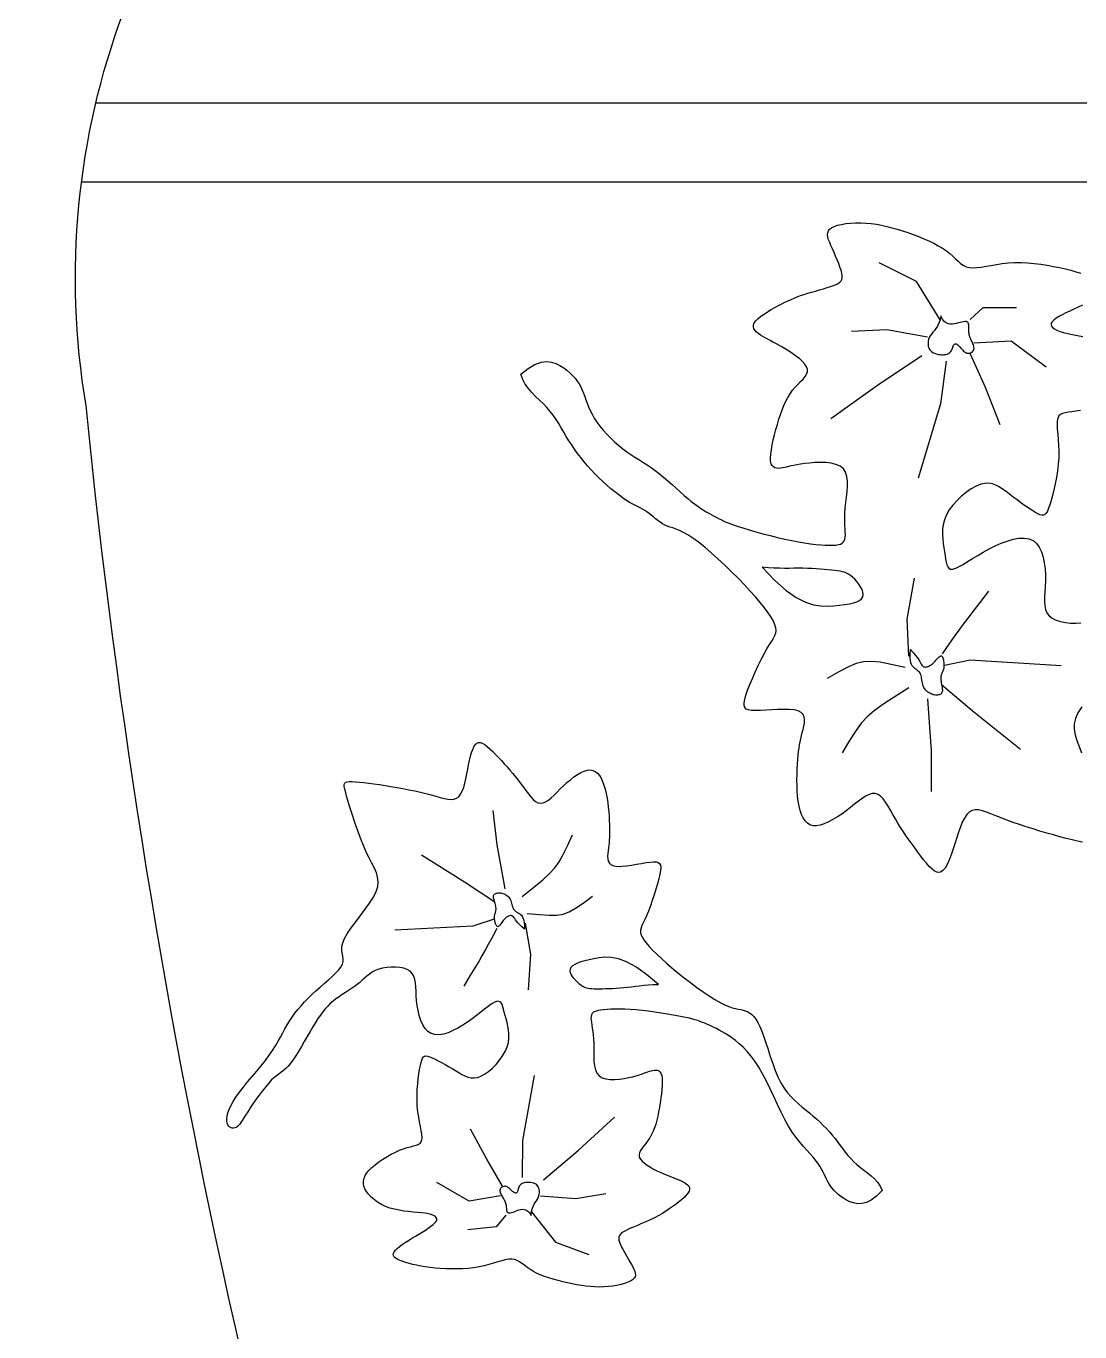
# Model space of a CAD drawing. Extents: x 532 to 750, y 962 to 1154.
# Drawn here: x 531.7 to 573, y 1034.8 to 1085.9 of the extents above; entities that cross this region are included whole.
import ezdxf

# ---------------------------------------------------------------- set-up
doc = ezdxf.new("R2010")
doc.units = 0
doc.header["$LTSCALE"] = 10
doc.header["$MEASUREMENT"] = 0
doc.layers.add('3', color=3, linetype='CONTINUOUS')
doc.layers.add('4', color=4, linetype='CONTINUOUS')

msp = doc.modelspace()

# ---------------------------------------------------------------- linework, layer by layer
at = {"layer": '3'}
for p, q in [((534.468, 1082.907), (602.211, 1082.907)), ((533.907, 1079.819), (602.772, 1079.819))]:
    msp.add_line(p, q, dxfattribs=at)
for points in [[(551.106, 1072.286), (551.393, 1072.516), (551.654, 1072.668), (551.891, 1072.753), (552.105, 1072.781), (552.3, 1072.763), (552.476, 1072.71), (552.634, 1072.632), (552.778, 1072.541), (552.907, 1072.444), (553.024, 1072.343), (553.129, 1072.239), (553.223, 1072.132), (553.306, 1072.022), (553.381, 1071.908), (553.446, 1071.79), (553.504, 1071.669), (553.556, 1071.545), (553.604, 1071.417), (553.651, 1071.286), (553.7, 1071.151), (553.754, 1071.011), (553.816, 1070.868), (553.889, 1070.72), (553.977, 1070.568), (554.08, 1070.412), (554.198, 1070.254), (554.329, 1070.095), (554.47, 1069.938), (554.619, 1069.785), (554.774, 1069.638), (554.932, 1069.499), (555.091, 1069.371), (555.249, 1069.254), (555.407, 1069.146), (555.565, 1069.045), (555.722, 1068.947), (555.88, 1068.849), (556.04, 1068.748), (556.2, 1068.64), (556.363, 1068.524), (556.527, 1068.395), (556.692, 1068.258), (556.858, 1068.115), (557.021, 1067.969), (557.182, 1067.823), (557.339, 1067.681), (557.49, 1067.547), (557.634, 1067.423), (557.771, 1067.311), (557.901, 1067.212), (558.023, 1067.124), (558.14, 1067.045), (558.251, 1066.973), (558.356, 1066.909), (558.458, 1066.849), (558.555, 1066.793), (558.649, 1066.74), (558.744, 1066.688), (558.845, 1066.636), (558.954, 1066.583), (559.078, 1066.529), (559.219, 1066.472), (559.382, 1066.411), (559.572, 1066.346), (559.791, 1066.275), (560.035, 1066.201), (560.298, 1066.124), (560.574, 1066.048), (560.859, 1065.973), (561.146, 1065.902), (561.429, 1065.836), (561.704, 1065.777), (561.964, 1065.727), (562.209, 1065.686), (562.438, 1065.653), (562.65, 1065.627), (562.844, 1065.61), (563.02, 1065.599), (563.177, 1065.594), (563.314, 1065.596), (563.432, 1065.603), (563.53, 1065.618), (563.61, 1065.64), (563.675, 1065.671), (563.724, 1065.713), (563.761, 1065.766), (563.785, 1065.831), (563.799, 1065.91), (563.804, 1066.004), (563.802, 1066.112), (563.797, 1066.235), (563.79, 1066.372), (563.784, 1066.523), (563.782, 1066.688), (563.786, 1066.867), (563.799, 1067.06), (563.822, 1067.265), (563.849, 1067.478), (563.874, 1067.693), (563.89, 1067.904), (563.89, 1068.104), (563.867, 1068.288), (563.815, 1068.45), (563.726, 1068.584), (563.597, 1068.686), (563.434, 1068.758), (563.244, 1068.803), (563.037, 1068.828), (562.822, 1068.834), (562.607, 1068.827), (562.401, 1068.811), (562.212, 1068.79), (562.048, 1068.767), (561.906, 1068.743), (561.783, 1068.719), (561.676, 1068.696), (561.582, 1068.674), (561.497, 1068.654), (561.418, 1068.636), (561.34, 1068.62), (561.263, 1068.609), (561.187, 1068.604), (561.114, 1068.609), (561.047, 1068.626), (560.987, 1068.66), (560.938, 1068.712), (560.902, 1068.787), (560.88, 1068.887), (560.875, 1069.013), (560.884, 1069.164), (560.907, 1069.335), (560.941, 1069.52), (560.983, 1069.717), (561.033, 1069.919), (561.088, 1070.124), (561.147, 1070.326), (561.206, 1070.523), (561.268, 1070.711), (561.333, 1070.892), (561.402, 1071.064), (561.477, 1071.228), (561.557, 1071.381), (561.644, 1071.525), (561.74, 1071.657), (561.843, 1071.779), (561.95, 1071.891), (562.054, 1071.996), (562.149, 1072.096), (562.229, 1072.192), (562.288, 1072.287), (562.321, 1072.382), (562.321, 1072.48), (562.285, 1072.582), (562.216, 1072.686), (562.12, 1072.792), (562.003, 1072.897), (561.872, 1073), (561.732, 1073.099), (561.589, 1073.193), (561.449, 1073.279), (561.317, 1073.356), (561.194, 1073.426), (561.078, 1073.489), (560.968, 1073.548), (560.864, 1073.603), (560.765, 1073.656), (560.669, 1073.709), (560.577, 1073.763), (560.488, 1073.818), (560.405, 1073.876), (560.332, 1073.937), (560.272, 1074.001), (560.228, 1074.069), (560.206, 1074.14), (560.208, 1074.215), (560.238, 1074.295), (560.299, 1074.379), (560.386, 1074.465), (560.495, 1074.554), (560.62, 1074.643), (560.756, 1074.73), (560.899, 1074.816), (561.043, 1074.897), (561.183, 1074.972), (561.315, 1075.042), (561.44, 1075.105), (561.562, 1075.163), (561.681, 1075.217), (561.801, 1075.268), (561.924, 1075.316), (562.052, 1075.362), (562.188, 1075.408), (562.333, 1075.453), (562.485, 1075.499), (562.641, 1075.543), (562.795, 1075.588), (562.946, 1075.632), (563.089, 1075.675), (563.221, 1075.717), (563.339, 1075.759), (563.439, 1075.8), (563.521, 1075.841), (563.586, 1075.886), (563.634, 1075.937), (563.665, 1075.996), (563.681, 1076.065), (563.681, 1076.147), (563.666, 1076.243), (563.636, 1076.355), (563.594, 1076.481), (563.543, 1076.617), (563.486, 1076.759), (563.424, 1076.903), (563.361, 1077.048), (563.299, 1077.188), (563.242, 1077.32), (563.191, 1077.441), (563.15, 1077.552), (563.122, 1077.652), (563.109, 1077.743), (563.114, 1077.825), (563.14, 1077.898), (563.189, 1077.963), (563.266, 1078.021), (563.371, 1078.072), (563.502, 1078.116), (563.654, 1078.152), (563.825, 1078.18), (564.009, 1078.2), (564.204, 1078.21), (564.406, 1078.211), (564.61, 1078.203), (564.814, 1078.184), (565.017, 1078.156), (565.22, 1078.119), (565.423, 1078.074), (565.627, 1078.022), (565.832, 1077.963), (566.038, 1077.898), (566.245, 1077.828), (566.455, 1077.753), (566.664, 1077.674), (566.87, 1077.59), (567.07, 1077.503), (567.262, 1077.411), (567.443, 1077.316), (567.609, 1077.217), (567.759, 1077.114), (567.891, 1077.008), (568.008, 1076.903), (568.115, 1076.801), (568.217, 1076.706), (568.317, 1076.621), (568.42, 1076.549), (568.532, 1076.495), (568.656, 1076.461), (568.796, 1076.449), (568.952, 1076.457), (569.123, 1076.479), (569.31, 1076.511), (569.509, 1076.547), (569.722, 1076.585), (569.946, 1076.618), (570.182, 1076.642), (570.427, 1076.654), (570.68, 1076.653), (570.937, 1076.641), (571.196, 1076.619), (571.454, 1076.589), (571.708, 1076.552), (571.955, 1076.509), (572.192, 1076.461), (572.417, 1076.409), (572.63, 1076.355), (572.829, 1076.298), (573.016, 1076.24)], [(567.517, 1074.411), (566.585, 1075.916), (565.131, 1076.642)], [(567.543, 1074.571), (567.509, 1074.415), (567.463, 1074.283), (567.41, 1074.173), (567.351, 1074.08), (567.29, 1073.999), (567.231, 1073.928), (567.176, 1073.861), (567.129, 1073.794), (567.091, 1073.725), (567.064, 1073.653), (567.047, 1073.581), (567.04, 1073.51), (567.042, 1073.441), (567.052, 1073.375), (567.072, 1073.314), (567.1, 1073.26), (567.135, 1073.213), (567.177, 1073.173), (567.225, 1073.14), (567.278, 1073.113), (567.334, 1073.092), (567.393, 1073.075), (567.453, 1073.064), (567.514, 1073.056), (567.573, 1073.052), (567.631, 1073.051), (567.687, 1073.055), (567.74, 1073.063), (567.79, 1073.076), (567.835, 1073.094), (567.875, 1073.118), (567.91, 1073.147), (567.939, 1073.182), (567.962, 1073.222), (567.982, 1073.264), (567.998, 1073.306), (568.013, 1073.347), (568.027, 1073.385), (568.042, 1073.418), (568.058, 1073.445), (568.076, 1073.463), (568.097, 1073.473), (568.12, 1073.475), (568.145, 1073.47), (568.172, 1073.458), (568.201, 1073.44), (568.231, 1073.415), (568.262, 1073.385), (568.294, 1073.35), (568.328, 1073.311), (568.362, 1073.271), (568.398, 1073.231), (568.435, 1073.194), (568.474, 1073.161), (568.514, 1073.134), (568.556, 1073.116), (568.6, 1073.107), (568.644, 1073.107), (568.687, 1073.116), (568.727, 1073.132), (568.764, 1073.155), (568.795, 1073.183), (568.819, 1073.217), (568.835, 1073.255), (568.841, 1073.296), (568.839, 1073.34), (568.831, 1073.385), (568.817, 1073.432), (568.799, 1073.48), (568.778, 1073.528), (568.756, 1073.575), (568.734, 1073.621), (568.714, 1073.665), (568.695, 1073.707), (568.679, 1073.749), (568.665, 1073.791), (568.653, 1073.833), (568.644, 1073.877), (568.638, 1073.922), (568.635, 1073.97), (568.635, 1074.02), (568.636, 1074.072), (568.638, 1074.124), (568.638, 1074.173), (568.636, 1074.22), (568.628, 1074.261), (568.615, 1074.295), (568.594, 1074.321), (568.565, 1074.337), (568.527, 1074.345), (568.481, 1074.345), (568.428, 1074.338), (568.368, 1074.327), (568.303, 1074.312), (568.232, 1074.295), (568.157, 1074.277), (568.078, 1074.259), (567.996, 1074.247), (567.914, 1074.245), (567.832, 1074.259), (567.753, 1074.293), (567.677, 1074.353), (567.607, 1074.444), (567.543, 1074.571)], [(568.692, 1074.428), (569.201, 1074.9), (570.509, 1074.9)], [(573.087, 1074.99), (572.919, 1074.912), (572.752, 1074.835), (572.589, 1074.76), (572.435, 1074.686), (572.292, 1074.614), (572.164, 1074.543), (572.054, 1074.475), (571.965, 1074.408), (571.901, 1074.343), (571.865, 1074.281), (571.857, 1074.221), (571.876, 1074.164), (571.921, 1074.109), (571.992, 1074.057), (572.087, 1074.008), (572.207, 1073.962), (572.349, 1073.92), (572.515, 1073.88), (572.698, 1073.842), (572.895, 1073.802), (573.102, 1073.758)], [(567.015, 1073.734), (565.422, 1074.029), (564.041, 1073.956)], [(568.837, 1073.521), (570.291, 1073.593), (571.671, 1072.577)], [(566.803, 1073.012), (565.058, 1071.851), (563.242, 1070.544)], [(568.692, 1073.085), (569.273, 1071.778), (569.855, 1070.326)], [(567.747, 1072.795), (567.529, 1071.125), (566.657, 1068.221)], [(573.092, 1053.97), (572.894, 1054.014), (572.679, 1054.065), (572.448, 1054.124), (572.204, 1054.189), (571.95, 1054.259), (571.687, 1054.334), (571.42, 1054.412), (571.152, 1054.494), (570.886, 1054.578), (570.624, 1054.664), (570.371, 1054.751), (570.13, 1054.838), (569.903, 1054.924), (569.694, 1055.009), (569.502, 1055.088), (569.326, 1055.156), (569.166, 1055.207), (569.019, 1055.238), (568.886, 1055.243), (568.765, 1055.216), (568.656, 1055.154), (568.556, 1055.053), (568.465, 1054.918), (568.382, 1054.755), (568.306, 1054.57), (568.234, 1054.371), (568.167, 1054.164), (568.102, 1053.955), (568.038, 1053.751), (567.974, 1053.557), (567.91, 1053.379), (567.844, 1053.218), (567.776, 1053.078), (567.705, 1052.962), (567.631, 1052.875), (567.552, 1052.818), (567.469, 1052.795), (567.38, 1052.808), (567.285, 1052.855), (567.187, 1052.93), (567.084, 1053.029), (566.978, 1053.149), (566.869, 1053.283), (566.758, 1053.429), (566.645, 1053.581), (566.531, 1053.737), (566.417, 1053.894), (566.303, 1054.054), (566.189, 1054.217), (566.078, 1054.381), (565.969, 1054.548), (565.863, 1054.717), (565.761, 1054.888), (565.663, 1055.061), (565.568, 1055.23), (565.475, 1055.391), (565.381, 1055.538), (565.286, 1055.666), (565.187, 1055.769), (565.084, 1055.843), (564.974, 1055.88), (564.856, 1055.879), (564.731, 1055.842), (564.599, 1055.776), (564.459, 1055.687), (564.313, 1055.579), (564.16, 1055.458), (564, 1055.331), (563.835, 1055.203), (563.665, 1055.078), (563.491, 1054.962), (563.318, 1054.857), (563.146, 1054.767), (562.98, 1054.695), (562.822, 1054.645), (562.674, 1054.619), (562.539, 1054.622), (562.42, 1054.656), (562.316, 1054.718), (562.226, 1054.808), (562.149, 1054.923), (562.084, 1055.059), (562.032, 1055.216), (561.99, 1055.389), (561.958, 1055.578), (561.935, 1055.778), (561.92, 1055.988), (561.913, 1056.202), (561.911, 1056.417), (561.915, 1056.629), (561.922, 1056.835), (561.933, 1057.03), (561.946, 1057.211), (561.96, 1057.375), (561.976, 1057.524), (561.993, 1057.66), (562.013, 1057.787), (562.034, 1057.908), (562.058, 1058.026), (562.085, 1058.144), (562.115, 1058.264), (562.148, 1058.388), (562.178, 1058.515), (562.199, 1058.64), (562.205, 1058.76), (562.19, 1058.87), (562.148, 1058.968), (562.073, 1059.049), (561.958, 1059.111), (561.801, 1059.149), (561.608, 1059.169), (561.391, 1059.173), (561.159, 1059.167), (560.922, 1059.154), (560.691, 1059.14), (560.476, 1059.128), (560.287, 1059.123), (560.132, 1059.129), (560.012, 1059.149), (559.924, 1059.187), (559.867, 1059.244), (559.839, 1059.324), (559.839, 1059.429), (559.863, 1059.563), (559.911, 1059.728), (559.98, 1059.925), (560.067, 1060.147), (560.168, 1060.387), (560.278, 1060.635), (560.393, 1060.883), (560.511, 1061.123), (560.626, 1061.345), (560.735, 1061.543), (560.834, 1061.708), (560.92, 1061.847), (560.992, 1061.964), (561.047, 1062.069), (561.082, 1062.166), (561.096, 1062.264), (561.086, 1062.368), (561.05, 1062.486), (560.986, 1062.623), (560.895, 1062.779), (560.778, 1062.953), (560.636, 1063.144), (560.472, 1063.35), (560.285, 1063.57), (560.078, 1063.803), (559.851, 1064.047), (559.606, 1064.301), (559.349, 1064.559), (559.085, 1064.815), (558.818, 1065.065), (558.555, 1065.301), (558.301, 1065.519), (558.061, 1065.712), (557.84, 1065.874), (557.643, 1066.002), (557.469, 1066.1), (557.314, 1066.173), (557.176, 1066.228), (557.052, 1066.27), (556.939, 1066.306), (556.836, 1066.341), (556.738, 1066.382), (556.644, 1066.433), (556.553, 1066.492), (556.465, 1066.558), (556.378, 1066.629), (556.292, 1066.701), (556.207, 1066.772), (556.121, 1066.84), (556.036, 1066.902), (555.949, 1066.958), (555.859, 1067.008), (555.766, 1067.056), (555.669, 1067.105), (555.566, 1067.157), (555.457, 1067.215), (555.339, 1067.283), (555.212, 1067.362), (555.076, 1067.455), (554.931, 1067.562), (554.78, 1067.68), (554.625, 1067.808), (554.467, 1067.945), (554.309, 1068.089), (554.153, 1068.238), (554.001, 1068.391), (553.854, 1068.546), (553.713, 1068.703), (553.577, 1068.863), (553.447, 1069.024), (553.322, 1069.187), (553.204, 1069.352), (553.091, 1069.518), (552.984, 1069.685), (552.882, 1069.853), (552.783, 1070.022), (552.685, 1070.19), (552.585, 1070.356), (552.482, 1070.52), (552.372, 1070.68), (552.253, 1070.835), (552.124, 1070.986), (551.982, 1071.131), (551.832, 1071.273), (551.68, 1071.417), (551.533, 1071.566), (551.396, 1071.723), (551.275, 1071.894), (551.177, 1072.08), (551.106, 1072.286)], [(573.003, 1070.871), (572.83, 1070.838), (572.673, 1070.815), (572.533, 1070.797), (572.412, 1070.779), (572.309, 1070.752), (572.225, 1070.713), (572.162, 1070.653), (572.119, 1070.568), (572.098, 1070.453), (572.093, 1070.309), (572.1, 1070.14), (572.115, 1069.948), (572.132, 1069.737), (572.148, 1069.51), (572.158, 1069.27), (572.156, 1069.02), (572.139, 1068.763), (572.109, 1068.504), (572.069, 1068.249), (572.021, 1068), (571.968, 1067.765), (571.912, 1067.546), (571.857, 1067.35), (571.804, 1067.181), (571.757, 1067.042), (571.712, 1066.934), (571.667, 1066.854), (571.618, 1066.801), (571.564, 1066.774), (571.5, 1066.771), (571.423, 1066.79), (571.332, 1066.83), (571.224, 1066.889), (571.1, 1066.964), (570.965, 1067.053), (570.822, 1067.152), (570.673, 1067.258), (570.523, 1067.369), (570.374, 1067.481), (570.23, 1067.592), (570.093, 1067.698), (569.96, 1067.795), (569.83, 1067.88), (569.699, 1067.949), (569.563, 1067.997), (569.421, 1068.021), (569.269, 1068.016), (569.104, 1067.979), (568.924, 1067.907), (568.735, 1067.804), (568.543, 1067.674), (568.354, 1067.521), (568.175, 1067.351), (568.012, 1067.168), (567.871, 1066.976), (567.759, 1066.781), (567.681, 1066.587), (567.632, 1066.395), (567.609, 1066.206), (567.605, 1066.021), (567.616, 1065.841), (567.637, 1065.667), (567.662, 1065.5), (567.687, 1065.342), (567.707, 1065.192), (567.726, 1065.055), (567.746, 1064.934), (567.773, 1064.83), (567.809, 1064.749), (567.859, 1064.692), (567.926, 1064.662), (568.014, 1064.664), (568.126, 1064.698), (568.261, 1064.761), (568.416, 1064.848), (568.59, 1064.953), (568.781, 1065.071), (568.986, 1065.197), (569.203, 1065.325), (569.431, 1065.451), (569.666, 1065.568), (569.904, 1065.673), (570.141, 1065.761), (570.372, 1065.827), (570.594, 1065.866), (570.8, 1065.874), (570.987, 1065.846), (571.15, 1065.777), (571.287, 1065.665), (571.396, 1065.514), (571.483, 1065.333), (571.547, 1065.127), (571.592, 1064.904), (571.621, 1064.671), (571.634, 1064.436), (571.635, 1064.204), (571.626, 1063.983), (571.613, 1063.775), (571.602, 1063.579), (571.599, 1063.398), (571.609, 1063.232), (571.638, 1063.083), (571.694, 1062.951), (571.78, 1062.837), (571.902, 1062.742), (572.054, 1062.666), (572.23, 1062.609), (572.421, 1062.569), (572.62, 1062.548), (572.821, 1062.543), (573.016, 1062.555)], [(560.553, 1064.737), (561.044, 1064.211), (561.486, 1063.82), (561.882, 1063.544), (562.238, 1063.364), (562.558, 1063.262), (562.847, 1063.218), (563.11, 1063.214), (563.351, 1063.23), (563.574, 1063.252), (563.777, 1063.277), (563.96, 1063.306), (564.12, 1063.341), (564.255, 1063.385), (564.362, 1063.437), (564.441, 1063.5), (564.489, 1063.575), (564.505, 1063.663), (564.493, 1063.761), (564.458, 1063.865), (564.403, 1063.971), (564.334, 1064.077), (564.256, 1064.177), (564.173, 1064.27), (564.09, 1064.349), (564.01, 1064.414), (563.932, 1064.466), (563.855, 1064.505), (563.775, 1064.536), (563.69, 1064.558), (563.599, 1064.576), (563.499, 1064.59), (563.387, 1064.604), (563.263, 1064.618), (563.126, 1064.632), (562.979, 1064.647), (562.823, 1064.66), (562.66, 1064.673), (562.492, 1064.683), (562.32, 1064.69), (562.146, 1064.694), (561.97, 1064.695), (561.792, 1064.693), (561.609, 1064.691), (561.42, 1064.691), (561.221, 1064.693), (561.012, 1064.7), (560.79, 1064.714), (560.553, 1064.737)], [(566.294, 1061.252), (566.221, 1062.704), (566.512, 1064.301)], [(567.606, 1061.344), (567.87, 1061.724), (568.082, 1062.025), (568.261, 1062.276), (568.429, 1062.507), (568.608, 1062.745), (568.818, 1063.02), (569.081, 1063.359), (569.419, 1063.793)], [(566.349, 1061.514), (566.464, 1061.393), (566.554, 1061.287), (566.624, 1061.195), (566.677, 1061.116), (566.717, 1061.048), (566.748, 1060.992), (566.774, 1060.945), (566.798, 1060.907), (566.824, 1060.878), (566.851, 1060.856), (566.881, 1060.841), (566.911, 1060.832), (566.943, 1060.83), (566.976, 1060.832), (567.009, 1060.839), (567.043, 1060.85), (567.077, 1060.865), (567.111, 1060.883), (567.145, 1060.905), (567.18, 1060.929), (567.214, 1060.957), (567.248, 1060.988), (567.283, 1061.021), (567.317, 1061.058), (567.352, 1061.096), (567.386, 1061.135), (567.419, 1061.173), (567.451, 1061.207), (567.482, 1061.235), (567.511, 1061.256), (567.538, 1061.268), (567.562, 1061.267), (567.584, 1061.254), (567.603, 1061.229), (567.619, 1061.195), (567.632, 1061.154), (567.643, 1061.108), (567.652, 1061.06), (567.658, 1061.01), (567.663, 1060.963), (567.665, 1060.919), (567.665, 1060.878), (567.663, 1060.841), (567.659, 1060.805), (567.653, 1060.772), (567.645, 1060.74), (567.635, 1060.709), (567.624, 1060.678), (567.61, 1060.647), (567.596, 1060.615), (567.582, 1060.582), (567.568, 1060.547), (567.556, 1060.51), (567.547, 1060.469), (567.541, 1060.425), (567.539, 1060.376), (567.542, 1060.323), (567.548, 1060.266), (567.558, 1060.207), (567.568, 1060.148), (567.579, 1060.089), (567.589, 1060.033), (567.597, 1059.98), (567.601, 1059.933), (567.601, 1059.892), (567.596, 1059.857), (567.587, 1059.827), (567.573, 1059.803), (567.556, 1059.783), (567.534, 1059.767), (567.508, 1059.754), (567.479, 1059.745), (567.446, 1059.738), (567.41, 1059.733), (567.371, 1059.732), (567.329, 1059.734), (567.286, 1059.739), (567.242, 1059.748), (567.197, 1059.762), (567.152, 1059.78), (567.107, 1059.802), (567.062, 1059.83), (567.019, 1059.862), (566.979, 1059.899), (566.941, 1059.94), (566.907, 1059.985), (566.878, 1060.035), (566.854, 1060.088), (566.835, 1060.146), (566.821, 1060.206), (566.81, 1060.268), (566.8, 1060.329), (566.791, 1060.39), (566.781, 1060.447), (566.768, 1060.501), (566.751, 1060.549), (566.729, 1060.59), (566.703, 1060.626), (566.672, 1060.658), (566.639, 1060.687), (566.604, 1060.714), (566.567, 1060.741), (566.53, 1060.768), (566.493, 1060.797), (566.457, 1060.831), (566.423, 1060.871), (566.393, 1060.924), (566.368, 1060.992), (566.35, 1061.081), (566.34, 1061.195), (566.339, 1061.338), (566.349, 1061.514)], [(566.149, 1060.817), (565.594, 1060.935), (565.161, 1061.014), (564.812, 1061.049), (564.513, 1061.034), (564.228, 1060.965), (563.921, 1060.837), (563.555, 1060.644), (563.096, 1060.381)], [(567.682, 1060.905), (568.692, 1061.107), (572.253, 1060.889)], [(566.294, 1060.018), (565.716, 1059.656), (565.272, 1059.366), (564.93, 1059.118), (564.659, 1058.884), (564.429, 1058.632), (564.209, 1058.334), (563.969, 1057.959), (563.678, 1057.477)], [(567.569, 1060.141), (568.837, 1059.074), (570.654, 1057.622)], [(567.021, 1059.582), (567.166, 1057.55), (567.166, 1055.953)], [(573.062, 1059.277), (572.907, 1059.038), (572.809, 1058.814), (572.764, 1058.601), (572.764, 1058.392), (572.801, 1058.181), (572.866, 1057.961), (572.951, 1057.726), (573.048, 1057.47)], [(565.247, 1040.351), (565.026, 1040.128), (564.819, 1039.973), (564.626, 1039.878), (564.446, 1039.833), (564.279, 1039.83), (564.125, 1039.858), (563.983, 1039.908), (563.852, 1039.972), (563.732, 1040.042), (563.623, 1040.116), (563.524, 1040.194), (563.434, 1040.276), (563.352, 1040.362), (563.278, 1040.451), (563.211, 1040.545), (563.15, 1040.641), (563.094, 1040.742), (563.041, 1040.846), (562.988, 1040.953), (562.933, 1041.063), (562.874, 1041.176), (562.807, 1041.292), (562.73, 1041.41), (562.641, 1041.531), (562.538, 1041.654), (562.422, 1041.783), (562.296, 1041.921), (562.161, 1042.072), (562.019, 1042.238), (561.874, 1042.424), (561.726, 1042.632), (561.578, 1042.866), (561.432, 1043.129), (561.288, 1043.413), (561.144, 1043.712), (561.001, 1044.018), (560.857, 1044.325), (560.712, 1044.624), (560.565, 1044.908), (560.416, 1045.169), (560.263, 1045.403), (560.11, 1045.61), (559.955, 1045.791), (559.802, 1045.95), (559.651, 1046.089), (559.505, 1046.21), (559.363, 1046.315), (559.228, 1046.408), (559.101, 1046.489), (558.981, 1046.561), (558.868, 1046.624), (558.762, 1046.68), (558.661, 1046.729), (558.565, 1046.774), (558.473, 1046.814), (558.385, 1046.852), (558.3, 1046.889), (558.214, 1046.924), (558.123, 1046.958), (558.025, 1046.992), (557.915, 1047.026), (557.789, 1047.061), (557.645, 1047.097), (557.477, 1047.134), (557.285, 1047.172), (557.07, 1047.212), (556.839, 1047.251), (556.597, 1047.289), (556.348, 1047.325), (556.097, 1047.358), (555.85, 1047.386), (555.611, 1047.409), (555.385, 1047.426), (555.173, 1047.437), (554.975, 1047.443), (554.793, 1047.444), (554.626, 1047.44), (554.475, 1047.433), (554.342, 1047.421), (554.225, 1047.406), (554.126, 1047.388), (554.044, 1047.367), (553.978, 1047.34), (553.927, 1047.307), (553.888, 1047.267), (553.863, 1047.218), (553.848, 1047.16), (553.844, 1047.092), (553.849, 1047.012), (553.861, 1046.92), (553.878, 1046.817), (553.897, 1046.701), (553.917, 1046.573), (553.935, 1046.433), (553.949, 1046.281), (553.956, 1046.116), (553.957, 1045.939), (553.955, 1045.755), (553.954, 1045.57), (553.961, 1045.39), (553.981, 1045.22), (554.018, 1045.065), (554.078, 1044.933), (554.167, 1044.828), (554.286, 1044.754), (554.432, 1044.709), (554.597, 1044.688), (554.775, 1044.688), (554.959, 1044.703), (555.141, 1044.73), (555.314, 1044.764), (555.473, 1044.8), (555.61, 1044.836), (555.728, 1044.87), (555.83, 1044.902), (555.919, 1044.932), (555.997, 1044.96), (556.067, 1044.986), (556.133, 1045.009), (556.197, 1045.029), (556.261, 1045.046), (556.326, 1045.058), (556.388, 1045.061), (556.447, 1045.053), (556.5, 1045.03), (556.547, 1044.99), (556.585, 1044.931), (556.614, 1044.848), (556.631, 1044.741), (556.637, 1044.612), (556.634, 1044.465), (556.624, 1044.304), (556.607, 1044.133), (556.584, 1043.956), (556.557, 1043.777), (556.528, 1043.599), (556.496, 1043.427), (556.462, 1043.26), (556.424, 1043.1), (556.382, 1042.947), (556.335, 1042.801), (556.282, 1042.663), (556.221, 1042.533), (556.153, 1042.411), (556.077, 1042.297), (555.997, 1042.191), (555.919, 1042.092), (555.849, 1041.998), (555.79, 1041.909), (555.749, 1041.823), (555.73, 1041.738), (555.739, 1041.655), (555.78, 1041.572), (555.849, 1041.49), (555.941, 1041.41), (556.05, 1041.332), (556.172, 1041.257), (556.3, 1041.187), (556.431, 1041.121), (556.558, 1041.062), (556.677, 1041.009), (556.789, 1040.962), (556.894, 1040.919), (556.993, 1040.88), (557.087, 1040.843), (557.176, 1040.808), (557.262, 1040.772), (557.346, 1040.736), (557.427, 1040.697), (557.503, 1040.656), (557.571, 1040.611), (557.629, 1040.562), (557.672, 1040.509), (557.698, 1040.451), (557.703, 1040.387), (557.686, 1040.317), (557.642, 1040.24), (557.577, 1040.157), (557.493, 1040.071), (557.395, 1039.984), (557.288, 1039.896), (557.175, 1039.81), (557.061, 1039.727), (556.949, 1039.649), (556.844, 1039.577), (556.743, 1039.511), (556.646, 1039.45), (556.55, 1039.392), (556.453, 1039.338), (556.353, 1039.285), (556.249, 1039.233), (556.138, 1039.181), (556.019, 1039.128), (555.894, 1039.075), (555.767, 1039.022), (555.64, 1038.969), (555.516, 1038.917), (555.398, 1038.866), (555.29, 1038.818), (555.195, 1038.771), (555.114, 1038.727), (555.048, 1038.683), (554.997, 1038.639), (554.961, 1038.591), (554.94, 1038.538), (554.934, 1038.477), (554.942, 1038.408), (554.964, 1038.328), (555, 1038.236), (555.048, 1038.133), (555.104, 1038.023), (555.167, 1037.908), (555.234, 1037.79), (555.301, 1037.674), (555.367, 1037.561), (555.429, 1037.455), (555.484, 1037.356), (555.529, 1037.266), (555.563, 1037.184), (555.583, 1037.108), (555.587, 1037.038), (555.572, 1036.973), (555.536, 1036.913), (555.477, 1036.856), (555.392, 1036.803), (555.286, 1036.753), (555.16, 1036.707), (555.018, 1036.667), (554.863, 1036.632), (554.698, 1036.604), (554.527, 1036.584), (554.352, 1036.571), (554.177, 1036.567), (554.002, 1036.571), (553.826, 1036.583), (553.649, 1036.601), (553.471, 1036.626), (553.292, 1036.656), (553.11, 1036.691), (552.927, 1036.73), (552.742, 1036.774), (552.556, 1036.821), (552.373, 1036.871), (552.194, 1036.926), (552.023, 1036.985), (551.86, 1037.049), (551.709, 1037.117), (551.571, 1037.189), (551.449, 1037.266), (551.339, 1037.344), (551.239, 1037.421), (551.143, 1037.492), (551.05, 1037.554), (550.955, 1037.605), (550.855, 1037.64), (550.747, 1037.657), (550.626, 1037.653), (550.494, 1037.632), (550.351, 1037.596), (550.196, 1037.551), (550.03, 1037.5), (549.853, 1037.448), (549.666, 1037.398), (549.468, 1037.354), (549.261, 1037.321), (549.046, 1037.297), (548.826, 1037.282), (548.604, 1037.275), (548.382, 1037.275), (548.163, 1037.282), (547.949, 1037.295), (547.743, 1037.313), (547.546, 1037.334), (547.36, 1037.36), (547.185, 1037.389), (547.021, 1037.42), (546.869, 1037.454), (546.729, 1037.489), (546.6, 1037.526), (546.484, 1037.564), (546.38, 1037.602), (546.291, 1037.642), (546.218, 1037.684), (546.162, 1037.727), (546.124, 1037.774), (546.106, 1037.825), (546.111, 1037.88), (546.138, 1037.941), (546.19, 1038.007), (546.263, 1038.077), (546.354, 1038.152), (546.461, 1038.23), (546.579, 1038.311), (546.707, 1038.393), (546.839, 1038.475), (546.974, 1038.557), (547.109, 1038.639), (547.239, 1038.718), (547.363, 1038.796), (547.478, 1038.871), (547.58, 1038.944), (547.667, 1039.013), (547.736, 1039.078), (547.783, 1039.139), (547.808, 1039.196), (547.809, 1039.248), (547.787, 1039.295), (547.744, 1039.337), (547.679, 1039.374), (547.593, 1039.406), (547.487, 1039.433), (547.361, 1039.456), (547.217, 1039.473), (547.058, 1039.488), (546.886, 1039.503), (546.706, 1039.52), (546.522, 1039.542), (546.335, 1039.571), (546.151, 1039.61), (545.972, 1039.661), (545.802, 1039.726), (545.643, 1039.803), (545.496, 1039.891), (545.363, 1039.988), (545.245, 1040.09), (545.144, 1040.197), (545.062, 1040.305), (545, 1040.413), (544.96, 1040.52), (544.941, 1040.624), (544.943, 1040.727), (544.967, 1040.83), (545.011, 1040.933), (545.077, 1041.036), (545.163, 1041.14), (545.269, 1041.246), (545.396, 1041.354), (545.538, 1041.462), (545.693, 1041.568), (545.856, 1041.669), (546.023, 1041.763), (546.19, 1041.848), (546.353, 1041.922), (546.509, 1041.982), (546.653, 1042.027), (546.784, 1042.061), (546.901, 1042.09), (547.003, 1042.118), (547.088, 1042.15), (547.155, 1042.192), (547.203, 1042.248), (547.23, 1042.325), (547.238, 1042.425), (547.228, 1042.547), (547.205, 1042.69), (547.174, 1042.852), (547.138, 1043.029), (547.103, 1043.221), (547.071, 1043.424), (547.049, 1043.637), (547.038, 1043.856), (547.038, 1044.079), (547.047, 1044.3), (547.064, 1044.516), (547.086, 1044.721), (547.112, 1044.912), (547.14, 1045.084), (547.168, 1045.233), (547.195, 1045.355), (547.222, 1045.452), (547.253, 1045.524), (547.289, 1045.574), (547.333, 1045.602), (547.387, 1045.611), (547.453, 1045.602), (547.535, 1045.577), (547.633, 1045.538), (547.745, 1045.486), (547.868, 1045.423), (548, 1045.353), (548.136, 1045.277), (548.275, 1045.198), (548.412, 1045.117), (548.545, 1045.037), (548.672, 1044.96), (548.794, 1044.89), (548.913, 1044.831), (549.032, 1044.786), (549.151, 1044.758), (549.274, 1044.752), (549.403, 1044.77), (549.54, 1044.818), (549.685, 1044.896), (549.836, 1045.003), (549.986, 1045.132), (550.132, 1045.28), (550.267, 1045.442), (550.388, 1045.614), (550.489, 1045.79), (550.565, 1045.966), (550.613, 1046.139), (550.636, 1046.307), (550.637, 1046.47), (550.622, 1046.627), (550.595, 1046.779), (550.561, 1046.925), (550.523, 1047.064), (550.487, 1047.196), (550.455, 1047.321), (550.425, 1047.436), (550.396, 1047.537), (550.364, 1047.622), (550.325, 1047.688), (550.277, 1047.732), (550.218, 1047.75), (550.143, 1047.74), (550.051, 1047.7), (549.943, 1047.633), (549.819, 1047.544), (549.681, 1047.438), (549.531, 1047.32), (549.369, 1047.193), (549.197, 1047.063), (549.016, 1046.934), (548.828, 1046.811), (548.636, 1046.699), (548.443, 1046.601), (548.253, 1046.522), (548.069, 1046.467), (547.894, 1046.441), (547.732, 1046.446), (547.587, 1046.489), (547.46, 1046.571), (547.352, 1046.688), (547.261, 1046.834), (547.187, 1047.003), (547.126, 1047.188), (547.08, 1047.383), (547.045, 1047.581), (547.022, 1047.778), (547.008, 1047.966), (546.999, 1048.145), (546.989, 1048.312), (546.974, 1048.466), (546.95, 1048.606), (546.91, 1048.73), (546.85, 1048.837), (546.765, 1048.925), (546.653, 1048.994), (546.516, 1049.043), (546.361, 1049.075), (546.195, 1049.09), (546.024, 1049.089), (545.853, 1049.074), (545.689, 1049.045), (545.537, 1049.003), (545.403, 1048.95), (545.284, 1048.887), (545.177, 1048.816), (545.079, 1048.739), (544.985, 1048.658), (544.893, 1048.575), (544.799, 1048.49), (544.699, 1048.407), (544.59, 1048.326), (544.475, 1048.247), (544.355, 1048.169), (544.232, 1048.09), (544.108, 1048.011), (543.985, 1047.93), (543.866, 1047.845), (543.752, 1047.757), (543.644, 1047.663), (543.543, 1047.563), (543.445, 1047.456), (543.35, 1047.339), (543.256, 1047.211), (543.16, 1047.071), (543.063, 1046.918), (542.96, 1046.75), (542.853, 1046.567), (542.741, 1046.373), (542.626, 1046.174), (542.511, 1045.976), (542.396, 1045.784), (542.284, 1045.605), (542.176, 1045.443), (542.073, 1045.305), (541.978, 1045.194), (541.887, 1045.105), (541.8, 1045.032), (541.713, 1044.967), (541.626, 1044.904), (541.535, 1044.836), (541.438, 1044.756), (541.334, 1044.658), (541.222, 1044.536), (541.102, 1044.394), (540.978, 1044.237), (540.854, 1044.072), (540.733, 1043.903), (540.617, 1043.735), (540.509, 1043.575), (540.412, 1043.428), (540.33, 1043.297), (540.259, 1043.185), (540.198, 1043.088), (540.145, 1043.007), (540.097, 1042.939), (540.052, 1042.886), (540.008, 1042.844), (539.962, 1042.814), (539.912, 1042.794), (539.86, 1042.785), (539.808, 1042.787), (539.757, 1042.801), (539.71, 1042.827), (539.668, 1042.865), (539.634, 1042.916), (539.609, 1042.981), (539.595, 1043.06), (539.593, 1043.153), (539.607, 1043.26), (539.636, 1043.38), (539.684, 1043.515), (539.751, 1043.663), (539.839, 1043.824), (539.951, 1043.999), (540.086, 1044.188), (540.24, 1044.387), (540.408, 1044.593), (540.584, 1044.805), (540.762, 1045.018), (540.937, 1045.23), (541.102, 1045.437), (541.253, 1045.638), (541.386, 1045.829), (541.501, 1046.011), (541.603, 1046.185), (541.697, 1046.352), (541.784, 1046.514), (541.869, 1046.672), (541.956, 1046.826), (542.048, 1046.978), (542.149, 1047.13), (542.258, 1047.28), (542.375, 1047.429), (542.501, 1047.577), (542.634, 1047.724), (542.776, 1047.87), (542.924, 1048.015), (543.08, 1048.159), (543.242, 1048.301), (543.406, 1048.442), (543.566, 1048.58), (543.716, 1048.715), (543.852, 1048.845), (543.968, 1048.971), (544.058, 1049.091), (544.117, 1049.204), (544.143, 1049.312), (544.143, 1049.416), (544.128, 1049.522), (544.109, 1049.633), (544.095, 1049.753), (544.099, 1049.888), (544.13, 1050.04), (544.2, 1050.213), (544.314, 1050.412), (544.465, 1050.63), (544.639, 1050.863), (544.826, 1051.105), (545.011, 1051.35), (545.183, 1051.591), (545.33, 1051.824), (545.439, 1052.042), (545.5, 1052.242), (545.517, 1052.428), (545.497, 1052.605), (545.445, 1052.781), (545.369, 1052.961), (545.273, 1053.152), (545.166, 1053.36), (545.053, 1053.591), (544.939, 1053.849), (544.828, 1054.127), (544.72, 1054.417), (544.618, 1054.71), (544.523, 1054.997), (544.437, 1055.269), (544.361, 1055.517), (544.296, 1055.733), (544.246, 1055.909), (544.21, 1056.049), (544.191, 1056.155), (544.189, 1056.233), (544.208, 1056.287), (544.246, 1056.322), (544.308, 1056.34), (544.393, 1056.348), (544.502, 1056.348), (544.635, 1056.341), (544.788, 1056.329), (544.96, 1056.311), (545.148, 1056.288), (545.349, 1056.261), (545.563, 1056.23), (545.786, 1056.195), (546.016, 1056.157), (546.25, 1056.116), (546.486, 1056.073), (546.721, 1056.028), (546.952, 1055.98), (547.175, 1055.931), (547.389, 1055.881), (547.589, 1055.829), (547.775, 1055.778), (547.946, 1055.729), (548.102, 1055.689), (548.243, 1055.661), (548.37, 1055.649), (548.484, 1055.658), (548.584, 1055.692), (548.671, 1055.755), (548.746, 1055.851), (548.81, 1055.975), (548.865, 1056.121), (548.912, 1056.285), (548.953, 1056.461), (548.99, 1056.644), (549.025, 1056.828), (549.059, 1057.008), (549.095, 1057.178), (549.132, 1057.336), (549.172, 1057.48), (549.216, 1057.605), (549.265, 1057.71), (549.32, 1057.792), (549.381, 1057.848), (549.45, 1057.875), (549.527, 1057.872), (549.611, 1057.842), (549.702, 1057.788), (549.799, 1057.713), (549.901, 1057.622), (550.007, 1057.519), (550.115, 1057.406), (550.226, 1057.287), (550.338, 1057.166), (550.45, 1057.044), (550.563, 1056.919), (550.675, 1056.792), (550.786, 1056.663), (550.894, 1056.532), (551.001, 1056.399), (551.104, 1056.263), (551.204, 1056.126), (551.301, 1055.992), (551.396, 1055.864), (551.49, 1055.748), (551.584, 1055.649), (551.678, 1055.571), (551.773, 1055.519), (551.87, 1055.497), (551.969, 1055.51), (552.072, 1055.553), (552.178, 1055.622), (552.288, 1055.712), (552.402, 1055.818), (552.52, 1055.935), (552.643, 1056.059), (552.771, 1056.184), (552.903, 1056.306), (553.039, 1056.422), (553.177, 1056.528), (553.313, 1056.621), (553.447, 1056.698), (553.577, 1056.757), (553.7, 1056.793), (553.815, 1056.803), (553.92, 1056.786), (554.014, 1056.743), (554.1, 1056.675), (554.176, 1056.586), (554.244, 1056.476), (554.304, 1056.348), (554.356, 1056.205), (554.402, 1056.048), (554.441, 1055.88), (554.474, 1055.703), (554.501, 1055.522), (554.523, 1055.34), (554.541, 1055.159), (554.555, 1054.983), (554.564, 1054.817), (554.571, 1054.662), (554.575, 1054.521), (554.576, 1054.393), (554.575, 1054.276), (554.571, 1054.166), (554.564, 1054.061), (554.555, 1053.959), (554.544, 1053.856), (554.53, 1053.751), (554.514, 1053.642), (554.501, 1053.531), (554.496, 1053.423), (554.502, 1053.321), (554.526, 1053.229), (554.571, 1053.15), (554.643, 1053.088), (554.746, 1053.047), (554.883, 1053.029), (555.049, 1053.032), (555.234, 1053.049), (555.43, 1053.077), (555.63, 1053.111), (555.825, 1053.146), (556.007, 1053.177), (556.167, 1053.2), (556.299, 1053.209), (556.403, 1053.204), (556.481, 1053.181), (556.535, 1053.138), (556.566, 1053.072), (556.577, 1052.983), (556.569, 1052.867), (556.545, 1052.722), (556.505, 1052.548), (556.453, 1052.351), (556.391, 1052.137), (556.322, 1051.916), (556.248, 1051.694), (556.171, 1051.479), (556.095, 1051.278), (556.022, 1051.1), (555.954, 1050.95), (555.894, 1050.824), (555.844, 1050.717), (555.808, 1050.623), (555.788, 1050.537), (555.785, 1050.452), (555.804, 1050.365), (555.846, 1050.268), (555.914, 1050.158), (556.006, 1050.034), (556.123, 1049.898), (556.261, 1049.75), (556.421, 1049.591), (556.601, 1049.422), (556.8, 1049.245), (557.017, 1049.059), (557.249, 1048.867), (557.493, 1048.673), (557.742, 1048.481), (557.993, 1048.295), (558.239, 1048.12), (558.477, 1047.96), (558.699, 1047.82), (558.902, 1047.703), (559.082, 1047.614), (559.24, 1047.548), (559.379, 1047.5), (559.501, 1047.467), (559.611, 1047.443), (559.71, 1047.424), (559.801, 1047.404), (559.888, 1047.379), (559.973, 1047.344), (560.056, 1047.296), (560.137, 1047.233), (560.218, 1047.151), (560.298, 1047.048), (560.377, 1046.919), (560.456, 1046.764), (560.535, 1046.578), (560.615, 1046.361), (560.696, 1046.119), (560.779, 1045.859), (560.866, 1045.588), (560.959, 1045.316), (561.058, 1045.048), (561.164, 1044.794), (561.28, 1044.561), (561.405, 1044.354), (561.538, 1044.172), (561.678, 1044.01), (561.822, 1043.865), (561.969, 1043.734), (562.117, 1043.611), (562.264, 1043.494), (562.409, 1043.378), (562.549, 1043.261), (562.684, 1043.141), (562.815, 1043.018), (562.941, 1042.894), (563.063, 1042.768), (563.179, 1042.639), (563.292, 1042.509), (563.399, 1042.378), (563.502, 1042.245), (563.602, 1042.111), (563.702, 1041.978), (563.803, 1041.847), (563.906, 1041.718), (564.015, 1041.592), (564.131, 1041.472), (564.256, 1041.357), (564.391, 1041.247), (564.532, 1041.141), (564.675, 1041.034), (564.814, 1040.921), (564.946, 1040.801), (565.065, 1040.668), (565.167, 1040.519), (565.247, 1040.351)], [(550.492, 1052.153), (550.17, 1053.866), (550.015, 1055.222)], [(551.151, 1051.854), (551.606, 1052.218), (551.956, 1052.507), (552.222, 1052.751), (552.43, 1052.977), (552.6, 1053.213), (552.758, 1053.488), (552.925, 1053.83), (553.126, 1054.267)], [(550.08, 1051.625), (548.899, 1052.408), (547.214, 1053.464)], [(551.25, 1050.578), (551.141, 1050.669), (551.054, 1050.751), (550.985, 1050.822), (550.932, 1050.884), (550.892, 1050.938), (550.86, 1050.983), (550.834, 1051.02), (550.809, 1051.049), (550.785, 1051.072), (550.759, 1051.088), (550.733, 1051.098), (550.706, 1051.102), (550.679, 1051.101), (550.651, 1051.096), (550.623, 1051.087), (550.596, 1051.074), (550.568, 1051.058), (550.541, 1051.039), (550.514, 1051.018), (550.487, 1050.994), (550.461, 1050.967), (550.435, 1050.937), (550.409, 1050.905), (550.383, 1050.871), (550.358, 1050.835), (550.332, 1050.799), (550.308, 1050.764), (550.284, 1050.731), (550.26, 1050.704), (550.238, 1050.683), (550.216, 1050.671), (550.195, 1050.669), (550.176, 1050.678), (550.157, 1050.697), (550.14, 1050.725), (550.125, 1050.758), (550.111, 1050.796), (550.099, 1050.837), (550.089, 1050.878), (550.081, 1050.918), (550.075, 1050.955), (550.071, 1050.99), (550.069, 1051.022), (550.069, 1051.052), (550.07, 1051.081), (550.074, 1051.109), (550.079, 1051.137), (550.086, 1051.164), (550.094, 1051.191), (550.103, 1051.22), (550.112, 1051.249), (550.12, 1051.28), (550.127, 1051.313), (550.131, 1051.349), (550.132, 1051.387), (550.129, 1051.428), (550.121, 1051.474), (550.11, 1051.521), (550.096, 1051.57), (550.081, 1051.62), (550.066, 1051.669), (550.052, 1051.715), (550.04, 1051.759), (550.032, 1051.799), (550.028, 1051.834), (550.029, 1051.864), (550.034, 1051.89), (550.043, 1051.912), (550.056, 1051.931), (550.073, 1051.946), (550.094, 1051.96), (550.118, 1051.971), (550.145, 1051.98), (550.176, 1051.987), (550.209, 1051.992), (550.244, 1051.995), (550.281, 1051.994), (550.319, 1051.991), (550.359, 1051.984), (550.399, 1051.973), (550.44, 1051.958), (550.48, 1051.939), (550.52, 1051.916), (550.558, 1051.889), (550.594, 1051.858), (550.627, 1051.822), (550.657, 1051.783), (550.682, 1051.74), (550.704, 1051.693), (550.722, 1051.643), (550.737, 1051.592), (550.751, 1051.54), (550.765, 1051.49), (550.779, 1051.442), (550.796, 1051.398), (550.815, 1051.359), (550.837, 1051.326), (550.863, 1051.297), (550.892, 1051.273), (550.923, 1051.252), (550.956, 1051.232), (550.989, 1051.213), (551.024, 1051.194), (551.058, 1051.172), (551.092, 1051.148), (551.125, 1051.117), (551.155, 1051.075), (551.183, 1051.019), (551.207, 1050.945), (551.227, 1050.85), (551.242, 1050.729), (551.25, 1050.578)], [(551.352, 1051.19), (551.835, 1051.143), (552.211, 1051.118), (552.51, 1051.123), (552.763, 1051.164), (552.998, 1051.25), (553.247, 1051.389), (553.538, 1051.589), (553.903, 1051.857)], [(550.058, 1050.965), (549.22, 1050.695), (546.175, 1050.534)], [(550.166, 1050.6), (549.978, 1050.252), (549.828, 1049.975), (549.7, 1049.744), (549.58, 1049.532), (549.451, 1049.312), (549.299, 1049.058), (549.109, 1048.744), (548.865, 1048.343)], [(551.271, 1050.806), (551.475, 1049.579), (551.383, 1048.195)], [(556.487, 1048.405), (556.019, 1048.803), (555.606, 1049.093), (555.242, 1049.289), (554.922, 1049.407), (554.64, 1049.462), (554.391, 1049.471), (554.167, 1049.449), (553.964, 1049.412), (553.777, 1049.372), (553.606, 1049.331), (553.454, 1049.288), (553.322, 1049.243), (553.211, 1049.193), (553.125, 1049.138), (553.064, 1049.077), (553.031, 1049.008), (553.025, 1048.932), (553.045, 1048.85), (553.086, 1048.765), (553.142, 1048.68), (553.211, 1048.597), (553.287, 1048.519), (553.367, 1048.449), (553.445, 1048.389), (553.52, 1048.342), (553.591, 1048.306), (553.66, 1048.28), (553.731, 1048.262), (553.805, 1048.251), (553.884, 1048.245), (553.971, 1048.242), (554.067, 1048.242), (554.174, 1048.242), (554.292, 1048.243), (554.418, 1048.245), (554.551, 1048.249), (554.691, 1048.254), (554.835, 1048.262), (554.982, 1048.272), (555.13, 1048.286), (555.279, 1048.302), (555.43, 1048.321), (555.586, 1048.341), (555.746, 1048.36), (555.915, 1048.377), (556.094, 1048.391), (556.284, 1048.401), (556.487, 1048.405)], [(551.161, 1040.86), (551.184, 1042.299), (551.642, 1044.851)], [(551.985, 1040.767), (553.353, 1041.923), (554.769, 1043.21)], [(550.387, 1040.521), (549.766, 1041.574), (549.131, 1042.751)], [(550.306, 1040.137), (549.078, 1039.934), (547.807, 1040.662)], [(551.507, 1039.371), (551.521, 1039.507), (551.547, 1039.623), (551.582, 1039.721), (551.623, 1039.806), (551.666, 1039.881), (551.71, 1039.947), (551.75, 1040.01), (551.784, 1040.071), (551.809, 1040.133), (551.825, 1040.196), (551.832, 1040.259), (551.832, 1040.321), (551.823, 1040.379), (551.808, 1040.434), (551.785, 1040.484), (551.756, 1040.527), (551.722, 1040.564), (551.682, 1040.594), (551.638, 1040.617), (551.591, 1040.635), (551.541, 1040.647), (551.489, 1040.656), (551.437, 1040.66), (551.385, 1040.66), (551.334, 1040.658), (551.285, 1040.653), (551.238, 1040.644), (551.193, 1040.632), (551.153, 1040.616), (551.116, 1040.596), (551.084, 1040.572), (551.057, 1040.544), (551.036, 1040.511), (551.02, 1040.476), (551.008, 1040.438), (550.998, 1040.401), (550.989, 1040.364), (550.981, 1040.331), (550.972, 1040.301), (550.961, 1040.277), (550.947, 1040.26), (550.93, 1040.249), (550.91, 1040.245), (550.889, 1040.247), (550.865, 1040.254), (550.838, 1040.267), (550.811, 1040.285), (550.781, 1040.308), (550.75, 1040.335), (550.718, 1040.364), (550.685, 1040.395), (550.651, 1040.425), (550.616, 1040.453), (550.579, 1040.478), (550.543, 1040.496), (550.505, 1040.508), (550.467, 1040.511), (550.43, 1040.507), (550.394, 1040.495), (550.362, 1040.478), (550.333, 1040.455), (550.309, 1040.427), (550.292, 1040.397), (550.282, 1040.363), (550.281, 1040.327), (550.286, 1040.29), (550.298, 1040.252), (550.315, 1040.214), (550.335, 1040.175), (550.357, 1040.136), (550.38, 1040.098), (550.403, 1040.062), (550.425, 1040.026), (550.444, 1039.992), (550.462, 1039.958), (550.479, 1039.924), (550.493, 1039.889), (550.504, 1039.853), (550.514, 1039.815), (550.521, 1039.775), (550.527, 1039.732), (550.53, 1039.688), (550.534, 1039.644), (550.538, 1039.602), (550.545, 1039.563), (550.555, 1039.528), (550.57, 1039.501), (550.59, 1039.481), (550.617, 1039.47), (550.65, 1039.467), (550.689, 1039.471), (550.733, 1039.482), (550.783, 1039.497), (550.837, 1039.516), (550.895, 1039.538), (550.958, 1039.561), (551.023, 1039.583), (551.091, 1039.601), (551.161, 1039.611), (551.232, 1039.607), (551.302, 1039.586), (551.372, 1039.542), (551.441, 1039.472), (551.507, 1039.371)], [(551.874, 1040.133), (553.257, 1040.038), (554.422, 1040.234)], [(550.518, 1039.38), (550.132, 1038.93), (549.021, 1038.802)], [(551.514, 1039.509), (552.453, 1038.321), (553.758, 1037.846)]]:
    msp.add_lwpolyline(points, dxfattribs=at)
at = {"layer": '4'}
msp.add_lwpolyline([(537.891, 961.647, -0.636359), (542.337, 975.243, 0.296073), (553.073, 987.655, -0.538174), (550.148, 999.936, -0.061586), (534.086, 1071.058, -0.267895), (544.463, 1099.004, -0.501079), (547.922, 1111.037, 0.299165), (541.791, 1124.997, -0.245063), (531.736, 1136.891)], format="xyb", dxfattribs=at)

doc.saveas('drawing.dxf')
